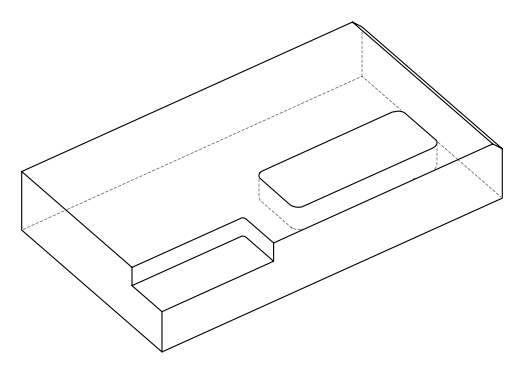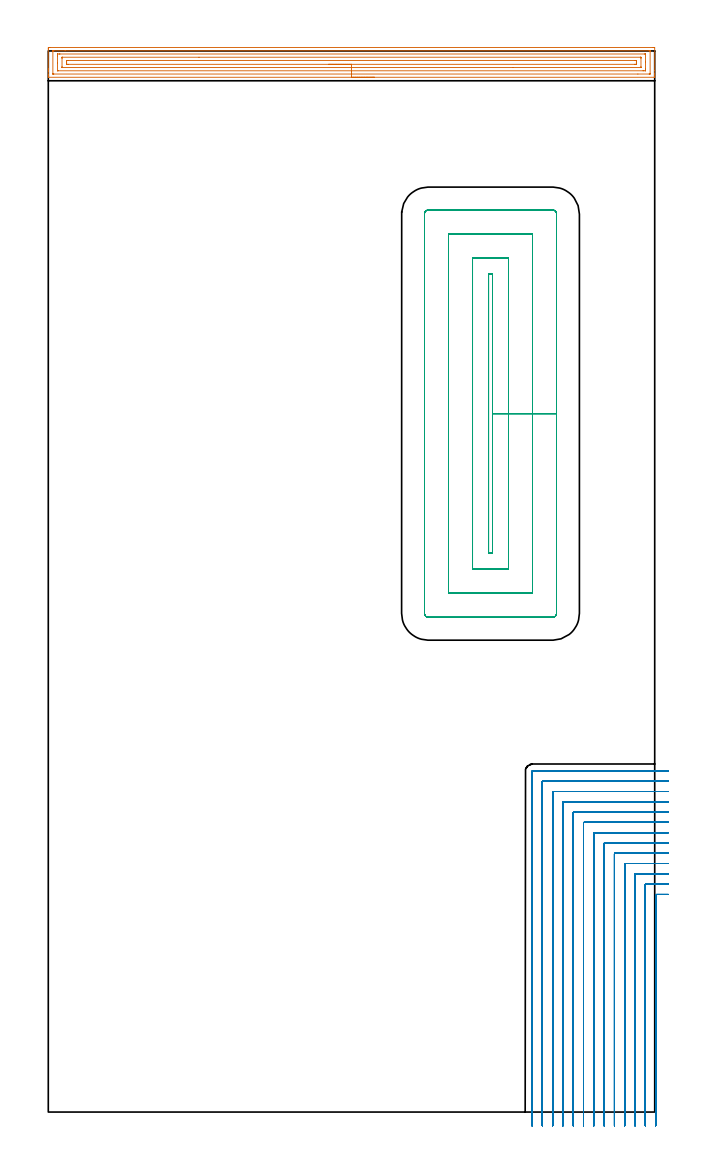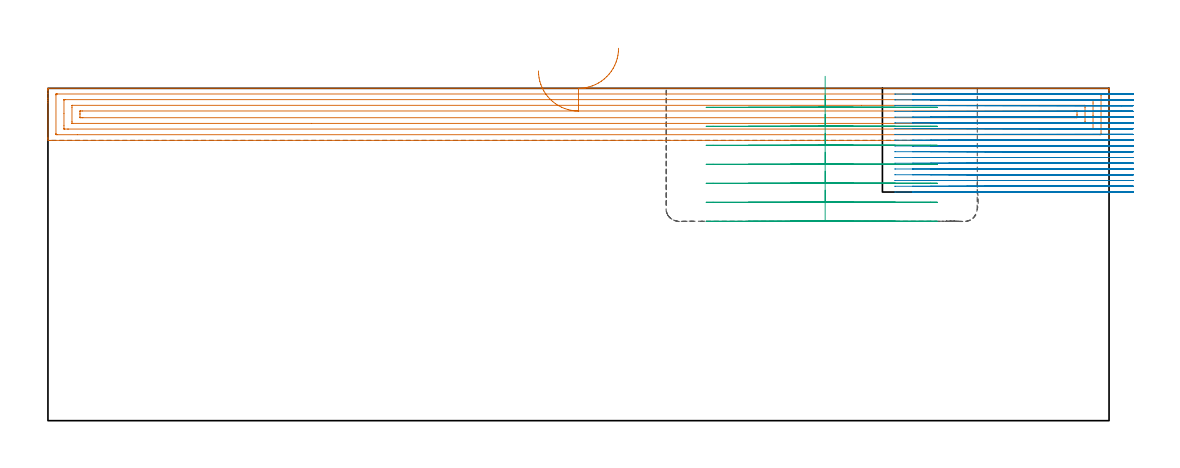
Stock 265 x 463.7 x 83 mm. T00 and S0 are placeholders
(PLAN: 3 operations, 2 tool changes, 114 min)
(1 AREA_MILL | FG_CHAMFER_SURFACE | UGT0205_001 | 10.85 min | 22386 mm3)
(2 MILL_CORNER_NOTCH_RECTANGULAR | CORNER_NOTCH_RECTANGULAR | NXT0201_008 | Follow Part, ap 1.5, ae 75% | 82.16 min | 222883 mm3)
(3 MILL_RECTANGULAR_POCKET | POCKET_RECTANGULAR_STRAIGHT | UGT0201_095 | Follow Part, ap 5, ae 75% | 20.97 min | 505684 mm3)
(TOOL UGT0205_001 | Chamfer Mill 20 x 3 x 45 deg. | D20 FL50 Z2)
(TOOL NXT0201_008 | ENDMILL 6mm [2P460-0600-NA 1630] | D6 FL26 Z6)
(TOOL UGT0201_095 | End mill 20 mm | D20 R3 FL38 Z4)
(OP 1 AREA_MILL)
G17 G21 G94 G90
T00 M6
G54
G17 G0 G90 X142.5 Y452.2 S1061 M3
G43 Z93. H0
G94 G1 X142.462 Z92.128 F250.
X142.348 Z91.263
X142.159 Z90.412
X141.897 Z89.58
X141.563 Z88.774
X141.16 Z88.
X140.692 Z87.264
X140.16 Z86.572
X139.571 Z85.929
X138.928 Z85.339
X138.236 Z84.808
X137.5 Z84.34
X136.726 Z83.937
X135.92 Z83.603
X135.088 Z83.341
X134.236 Z83.152
X133.372 Z83.038
X132.5 Z83.
X0.181
X0.01 Y452.202 Z82.989
X0.003 Y452.347 Z82.845
X0. Y452.5 Z82.7
Y452.738 Z82.462
Y453.446 Z81.749
Y454.676 Z80.521
Y455.197 Z79.997
Y455.812 Z79.383
Y464.569 Z70.629
X0.004 Y464.83 Z70.368
X0.01 Y465.193 Z70.005
X0.253 Y465.197 Z70.002
X0.628 Y465.2 Z70.
X264.372
X264.893 Y465.195 Z70.003
X264.99 Y465.192 Z70.006
X265. Y465.09 Z70.107
Y455.197 Z79.997
Y453.8 Z81.396
Y453.446 Z81.749
Y452.738 Z82.462
Y452.499 Z82.7
X264.997 Y452.347 Z82.845
X264.99 Y452.202 Z82.989
X264.819 Y452.2 Z83.
X132.5
Y453.614 Z81.586
X2.416
X2.243 Y453.615 Z81.585
X2.059 Y453.619 Z81.581
X2.019 Y453.621 Z81.579
X2.01 Y453.642 Z81.558
X2.006 Y453.675 Z81.525
X2.001 Y453.853 Z81.347
Y463.485 Z71.715
X2.004 Y463.621 Z71.579
X2.01 Y463.729 Z71.471
X2.019 Y463.779 Z71.421
X2.056 Y463.78 Z71.42
X2.416 Y463.785 Z71.415
X7.347 Y463.786 Z71.414
X262.584 Y463.785 Z71.415
X262.757
X262.941 Y463.781 Z71.419
X262.981 Y463.779 Z71.421
X262.99 Y463.758 Z71.442
X262.994 Y463.724 Z71.476
X262.999 Y463.547 Z71.653
Y453.915 Z81.285
X262.996 Y453.779 Z81.421
X262.99 Y453.671 Z81.529
X262.981 Y453.621 Z81.579
X262.944 Y453.619 Z81.581
X262.584 Y453.615 Z81.585
X257.653 Y453.614 Z81.586
X132.5
Y455.028 Z80.172
X4.376 Y455.029 Z80.171
X4.204 Y455.03 Z80.17
X4.033 Y455.034 Z80.166
X4.015 Y455.035 Z80.165
X4.01 Y455.044 Z80.156
X4.005 Y455.078 Z80.122
X4.001 Y455.131 Z80.069
X4. Y458.462 Z76.738
Y461.527 Z73.673
X4.002 Y462.203 Z72.997
X4.005 Y462.302 Z72.898
X4.01 Y462.351 Z72.849
X4.015 Y462.365 Z72.835
X4.036 Y462.367 Z72.833
X4.204 Y462.369 Z72.831
X4.926 Y462.371 Z72.829
X5.098
X260.624
X260.796 Y462.37 Z72.83
X260.967 Y462.366 Z72.834
X260.985 Y462.365 Z72.835
X260.99 Y462.356 Z72.844
X260.995 Y462.322 Z72.878
X260.999 Y462.269 Z72.931
X261. Y458.938 Z76.262
Y455.873 Z79.327
X260.998 Y455.197 Z80.003
X260.995 Y455.098 Z80.102
X260.99 Y455.049 Z80.151
X260.985 Y455.035 Z80.165
X260.964 Y455.033 Z80.167
X260.796 Y455.031 Z80.169
X260.074 Y455.029 Z80.171
X259.902 Y455.028 Z80.172
X132.5
Y456.443 Z78.757
X6.149
X6.091 Y456.444 Z78.756
X6.031 Y456.447 Z78.753
X6.014 Y456.449 Z78.751
X6.01 Y456.464 Z78.736
X6.007 Y456.516 Z78.684
X6. Y456.941 Z78.259
Y460.444 Z74.756
X6.003 Y460.885 Z74.315
X6.007 Y460.939 Z74.261
X6.009 Y460.948 Z74.252
X6.019 Y460.951 Z74.249
X6.06 Y460.954 Z74.246
X6.197 Y460.956 Z74.244
X65.856 Y460.957 Z74.243
X258.851
X258.909 Y460.956 Z74.244
X258.969 Y460.953 Z74.247
X258.986 Y460.951 Z74.249
X258.99 Y460.935 Z74.265
X258.993 Y460.884 Z74.316
X259. Y460.459 Z74.741
Y456.956 Z78.244
X258.997 Y456.515 Z78.685
X258.993 Y456.461 Z78.739
X258.991 Y456.452 Z78.748
X258.981 Y456.449 Z78.751
X258.94 Y456.446 Z78.754
X258.803 Y456.444 Z78.756
X203.158 Y456.443 Z78.757
X132.5
Y457.857 Z77.343
X8.641
X8.236 Y457.859 Z77.341
X8.034 Y457.862 Z77.338
X8.015 Y457.863 Z77.337
X8.01 Y457.875 Z77.325
X8.005 Y457.912 Z77.288
X8.002 Y457.965 Z77.235
X8. Y458.485 Z76.715
Y458.7 Z76.5
X8.001 Y459.36 Z75.84
X8.003 Y459.455 Z75.745
X8.008 Y459.512 Z75.688
X8.011 Y459.536 Z75.664
X8.03 Y459.537 Z75.663
X8.244 Y459.541 Z75.659
X8.674 Y459.543 Z75.657
X8.708
X256.359
X256.764 Y459.541 Z75.659
X256.966 Y459.538 Z75.662
X256.985 Y459.536 Z75.664
X256.99 Y459.525 Z75.675
X256.995 Y459.488 Z75.712
X256.998 Y459.435 Z75.765
X257. Y458.915 Z76.285
Y458.7 Z76.5
X256.999 Y458.04 Z77.16
X256.997 Y457.945 Z77.255
X256.992 Y457.888 Z77.312
X256.989 Y457.864 Z77.336
X256.97 Y457.862 Z77.338
X256.756 Y457.859 Z77.341
X256.326 Y457.857 Z77.343
X256.292
X132.5
X131.628 Z77.381
X130.764 Z77.495
X129.912 Z77.684
X129.08 Z77.946
X128.274 Z78.28
X127.5 Z78.683
X126.764 Z79.152
X126.072 Z79.683
X125.429 Z80.272
X124.84 Z80.915
X124.308 Z81.607
X123.84 Z82.343
X123.437 Z83.117
X123.103 Z83.923
X122.841 Z84.755
X122.652 Z85.607
X122.538 Z86.472
X122.5 Z87.343
G0 Z93.
M5
M2
(OP 2 MILL_CORNER_NOTCH_RECTANGULAR)
G17 G21 G94 G90
T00 M6
G54
G17 G0 G90 X271. Y95.1 S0 M3
G43 Z93. H1
Z81.561
G94 G1 X268. F250.
X265.695 F500.
G3 X265.4 Y94.805 R0.3
G1 Y-2.973
Y-5.973 F250.
G0 Z93.
X271. Y99.6
Z81.561
G1 X268.
X261.195 F500.
G3 X260.9 Y99.305 R0.3
G1 Y-3.
Y-6. F250.
G0 Z93.
X271. Y104.1
Z81.561
G1 X268.
X256.696 F500.
G3 X256.4 Y103.804 R0.3
G1 Y-3.
Y-6. F250.
G0 Z93.
X271. Y108.6
Z81.561
G1 X268.
X252.196 F500.
G3 X251.9 Y108.304 R0.3
G1 Y-3.
Y-6. F250.
G0 Z93.
X271. Y113.1
Z81.561
G1 X268.
X247.696 F500.
G3 X247.4 Y112.804 R0.3
G1 Y-3.
Y-6. F250.
G0 Z93.
X271. Y117.6
Z81.561
G1 X268.
X243.196 F500.
G3 X242.9 Y117.304 R0.3
G1 Y-3.
Y-6. F250.
G0 Z93.
X271. Y122.1
Z81.561
G1 X268.
X238.696 F500.
G3 X238.4 Y121.804 R0.3
G1 Y-3.
Y-6. F250.
G0 Z93.
X271. Y126.6
Z81.561
G1 X268.
X234.197 F500.
G3 X233.9 Y126.303 R0.3
G1 Y-3.
Y-6. F250.
G0 Z93.
X271. Y131.1
Z81.561
G1 X268.
X229.697 F500.
G3 X229.4 Y130.803 R0.3
G1 Y-3.
Y-6. F250.
G0 Z93.
X271. Y135.6
Z81.561
G1 X268.
X225.197 F500.
G3 X224.9 Y135.303 R0.3
G1 Y-3.
Y-6. F250.
G0 Z93.
X271. Y140.1
Z81.561
G1 X268.
X220.697 F500.
G3 X220.4 Y139.803 R0.3
G1 Y-3.
Y-6. F250.
G0 Z93.
X271. Y144.6
Z81.561
G1 X268.
X216.197 F500.
G3 X215.9 Y144.303 R0.3
G1 Y-3.
Y-6. F250.
G0 Z93.
X271. Y149.1
Z81.561
G1 X268.
X211.697 F500.
G3 X211.4 Y148.803 R0.3
G1 Y-3.
Y-6. F250.
G0 Z93.
X271. Y95.1
Z80.122
G1 X268.
X265.695 F500.
G3 X265.4 Y94.805 R0.3
G1 Y-2.973
Y-5.973 F250.
G0 Z93.
X271. Y99.6
Z80.122
G1 X268.
X261.195 F500.
G3 X260.9 Y99.305 R0.3
G1 Y-3.
Y-6. F250.
G0 Z93.
X271. Y104.1
Z80.122
G1 X268.
X256.696 F500.
G3 X256.4 Y103.804 R0.3
G1 Y-3.
Y-6. F250.
G0 Z93.
X271. Y108.6
Z80.122
G1 X268.
X252.196 F500.
G3 X251.9 Y108.304 R0.3
G1 Y-3.
Y-6. F250.
G0 Z93.
X271. Y113.1
Z80.122
G1 X268.
X247.696 F500.
G3 X247.4 Y112.804 R0.3
G1 Y-3.
Y-6. F250.
G0 Z93.
X271. Y117.6
Z80.122
G1 X268.
X243.196 F500.
G3 X242.9 Y117.304 R0.3
G1 Y-3.
Y-6. F250.
G0 Z93.
X271. Y122.1
Z80.122
G1 X268.
X238.696 F500.
G3 X238.4 Y121.804 R0.3
G1 Y-3.
Y-6. F250.
G0 Z93.
X271. Y126.6
Z80.122
G1 X268.
X234.197 F500.
G3 X233.9 Y126.303 R0.3
G1 Y-3.
Y-6. F250.
G0 Z93.
X271. Y131.1
Z80.122
G1 X268.
X229.697 F500.
G3 X229.4 Y130.803 R0.3
G1 Y-3.
Y-6. F250.
G0 Z93.
X271. Y135.6
Z80.122
G1 X268.
X225.197 F500.
G3 X224.9 Y135.303 R0.3
G1 Y-3.
Y-6. F250.
G0 Z93.
X271. Y140.1
Z80.122
G1 X268.
X220.697 F500.
G3 X220.4 Y139.803 R0.3
G1 Y-3.
Y-6. F250.
G0 Z93.
X271. Y144.6
Z80.122
G1 X268.
X216.197 F500.
G3 X215.9 Y144.303 R0.3
G1 Y-3.
Y-6. F250.
G0 Z93.
X271. Y149.1
Z80.122
G1 X268.
X211.697 F500.
G3 X211.4 Y148.803 R0.3
G1 Y-3.
Y-6. F250.
G0 Z93.
X271. Y95.1
Z78.683
G1 X268.
X265.695 F500.
G3 X265.4 Y94.805 R0.3
G1 Y-2.973
Y-5.973 F250.
G0 Z93.
X271. Y99.6
Z78.683
G1 X268.
X261.195 F500.
G3 X260.9 Y99.305 R0.3
G1 Y-3.
Y-6. F250.
G0 Z93.
X271. Y104.1
Z78.683
G1 X268.
X256.696 F500.
G3 X256.4 Y103.804 R0.3
G1 Y-3.
Y-6. F250.
G0 Z93.
X271. Y108.6
Z78.683
G1 X268.
X252.196 F500.
G3 X251.9 Y108.304 R0.3
G1 Y-3.
Y-6. F250.
G0 Z93.
X271. Y113.1
Z78.683
G1 X268.
X247.696 F500.
G3 X247.4 Y112.804 R0.3
G1 Y-3.
Y-6. F250.
G0 Z93.
X271. Y117.6
Z78.683
G1 X268.
X243.196 F500.
G3 X242.9 Y117.304 R0.3
G1 Y-3.
Y-6. F250.
G0 Z93.
X271. Y122.1
Z78.683
G1 X268.
X238.696 F500.
G3 X238.4 Y121.804 R0.3
G1 Y-3.
Y-6. F250.
G0 Z93.
X271. Y126.6
Z78.683
G1 X268.
X234.197 F500.
G3 X233.9 Y126.303 R0.3
G1 Y-3.
Y-6. F250.
G0 Z93.
X271. Y131.1
Z78.683
G1 X268.
X229.697 F500.
G3 X229.4 Y130.803 R0.3
G1 Y-3.
Y-6. F250.
G0 Z93.
X271. Y135.6
Z78.683
G1 X268.
X225.197 F500.
G3 X224.9 Y135.303 R0.3
G1 Y-3.
Y-6. F250.
G0 Z93.
X271. Y140.1
Z78.683
G1 X268.
X220.697 F500.
G3 X220.4 Y139.803 R0.3
G1 Y-3.
Y-6. F250.
G0 Z93.
X271. Y144.6
Z78.683
G1 X268.
X216.197 F500.
G3 X215.9 Y144.303 R0.3
G1 Y-3.
Y-6. F250.
G0 Z93.
X271. Y149.1
Z78.683
G1 X268.
X211.697 F500.
G3 X211.4 Y148.803 R0.3
G1 Y-3.
Y-6. F250.
G0 Z93.
X271. Y95.1
Z77.244
G1 X268.
X265.695 F500.
G3 X265.4 Y94.805 R0.3
G1 Y-2.973
Y-5.973 F250.
G0 Z93.
X271. Y99.6
Z77.244
G1 X268.
X261.195 F500.
G3 X260.9 Y99.305 R0.3
G1 Y-3.
Y-6. F250.
G0 Z93.
X271. Y104.1
Z77.244
G1 X268.
X256.696 F500.
G3 X256.4 Y103.804 R0.3
G1 Y-3.
Y-6. F250.
G0 Z93.
X271. Y108.6
Z77.244
G1 X268.
X252.196 F500.
G3 X251.9 Y108.304 R0.3
G1 Y-3.
Y-6. F250.
G0 Z93.
X271. Y113.1
Z77.244
G1 X268.
X247.696 F500.
G3 X247.4 Y112.804 R0.3
G1 Y-3.
Y-6. F250.
G0 Z93.
X271. Y117.6
Z77.244
G1 X268.
X243.196 F500.
G3 X242.9 Y117.304 R0.3
G1 Y-3.
Y-6. F250.
G0 Z93.
X271. Y122.1
Z77.244
G1 X268.
X238.696 F500.
G3 X238.4 Y121.804 R0.3
G1 Y-3.
Y-6. F250.
G0 Z93.
X271. Y126.6
Z77.244
G1 X268.
X234.197 F500.
G3 X233.9 Y126.303 R0.3
G1 Y-3.
Y-6. F250.
G0 Z93.
X271. Y131.1
Z77.244
G1 X268.
X229.697 F500.
G3 X229.4 Y130.803 R0.3
G1 Y-3.
Y-6. F250.
G0 Z93.
X271. Y135.6
Z77.244
G1 X268.
X225.197 F500.
G3 X224.9 Y135.303 R0.3
G1 Y-3.
Y-6. F250.
G0 Z93.
X271. Y140.1
Z77.244
G1 X268.
X220.697 F500.
G3 X220.4 Y139.803 R0.3
G1 Y-3.
Y-6. F250.
G0 Z93.
X271. Y144.6
Z77.244
G1 X268.
X216.197 F500.
G3 X215.9 Y144.303 R0.3
G1 Y-3.
Y-6. F250.
G0 Z93.
X271. Y149.1
Z77.244
G1 X268.
X211.697 F500.
G3 X211.4 Y148.803 R0.3
G1 Y-3.
Y-6. F250.
G0 Z93.
X271. Y95.1
Z75.805
G1 X268.
X265.695 F500.
G3 X265.4 Y94.805 R0.3
G1 Y-2.973
Y-5.973 F250.
G0 Z93.
X271. Y99.6
Z75.805
G1 X268.
X261.195 F500.
G3 X260.9 Y99.305 R0.3
G1 Y-3.
Y-6. F250.
G0 Z93.
X271. Y104.1
Z75.805
G1 X268.
X256.696 F500.
G3 X256.4 Y103.804 R0.3
G1 Y-3.
Y-6. F250.
G0 Z93.
X271. Y108.6
Z75.805
G1 X268.
X252.196 F500.
G3 X251.9 Y108.304 R0.3
G1 Y-3.
Y-6. F250.
G0 Z93.
X271. Y113.1
Z75.805
G1 X268.
X247.696 F500.
G3 X247.4 Y112.804 R0.3
G1 Y-3.
Y-6. F250.
G0 Z93.
X271. Y117.6
Z75.805
G1 X268.
X243.196 F500.
G3 X242.9 Y117.304 R0.3
G1 Y-3.
Y-6. F250.
G0 Z93.
X271. Y122.1
Z75.805
G1 X268.
X238.696 F500.
G3 X238.4 Y121.804 R0.3
G1 Y-3.
Y-6. F250.
G0 Z93.
X271. Y126.6
Z75.805
G1 X268.
X234.197 F500.
G3 X233.9 Y126.303 R0.3
G1 Y-3.
Y-6. F250.
G0 Z93.
X271. Y131.1
Z75.805
G1 X268.
X229.697 F500.
G3 X229.4 Y130.803 R0.3
G1 Y-3.
Y-6. F250.
G0 Z93.
X271. Y135.6
Z75.805
G1 X268.
X225.197 F500.
G3 X224.9 Y135.303 R0.3
G1 Y-3.
Y-6. F250.
G0 Z93.
X271. Y140.1
Z75.805
G1 X268.
X220.697 F500.
G3 X220.4 Y139.803 R0.3
G1 Y-3.
Y-6. F250.
G0 Z93.
X271. Y144.6
Z75.805
G1 X268.
X216.197 F500.
G3 X215.9 Y144.303 R0.3
G1 Y-3.
Y-6. F250.
G0 Z93.
X271. Y149.1
Z75.805
G1 X268.
X211.697 F500.
G3 X211.4 Y148.803 R0.3
G1 Y-3.
Y-6. F250.
G0 Z93.
X271. Y95.1
Z74.367
G1 X268.
X265.695 F500.
G3 X265.4 Y94.805 R0.3
G1 Y-2.973
Y-5.973 F250.
G0 Z93.
X271. Y99.6
Z74.367
G1 X268.
X261.195 F500.
G3 X260.9 Y99.305 R0.3
G1 Y-3.
Y-6. F250.
G0 Z93.
X271. Y104.1
Z74.367
G1 X268.
X256.696 F500.
G3 X256.4 Y103.804 R0.3
G1 Y-3.
Y-6. F250.
G0 Z93.
X271. Y108.6
Z74.367
G1 X268.
X252.196 F500.
G3 X251.9 Y108.304 R0.3
G1 Y-3.
Y-6. F250.
G0 Z93.
X271. Y113.1
Z74.367
G1 X268.
X247.696 F500.
G3 X247.4 Y112.804 R0.3
G1 Y-3.
Y-6. F250.
G0 Z93.
X271. Y117.6
Z74.367
G1 X268.
X243.196 F500.
G3 X242.9 Y117.304 R0.3
G1 Y-3.
Y-6. F250.
G0 Z93.
X271. Y122.1
Z74.367
G1 X268.
X238.696 F500.
G3 X238.4 Y121.804 R0.3
G1 Y-3.
Y-6. F250.
G0 Z93.
X271. Y126.6
Z74.367
G1 X268.
X234.197 F500.
G3 X233.9 Y126.303 R0.3
G1 Y-3.
Y-6. F250.
G0 Z93.
X271. Y131.1
Z74.367
G1 X268.
X229.697 F500.
G3 X229.4 Y130.803 R0.3
G1 Y-3.
Y-6. F250.
G0 Z93.
X271. Y135.6
Z74.367
G1 X268.
X225.197 F500.
G3 X224.9 Y135.303 R0.3
G1 Y-3.
Y-6. F250.
G0 Z93.
X271. Y140.1
Z74.367
G1 X268.
X220.697 F500.
G3 X220.4 Y139.803 R0.3
G1 Y-3.
Y-6. F250.
G0 Z93.
X271. Y144.6
Z74.367
G1 X268.
X216.197 F500.
G3 X215.9 Y144.303 R0.3
G1 Y-3.
Y-6. F250.
G0 Z93.
X271. Y149.1
Z74.367
G1 X268.
X211.697 F500.
G3 X211.4 Y148.803 R0.3
G1 Y-3.
Y-6. F250.
G0 Z93.
X271. Y95.1
Z72.928
G1 X268.
X265.695 F500.
G3 X265.4 Y94.805 R0.3
G1 Y-2.973
Y-5.973 F250.
G0 Z93.
X271. Y99.6
Z72.928
G1 X268.
X261.195 F500.
G3 X260.9 Y99.305 R0.3
G1 Y-3.
Y-6. F250.
G0 Z93.
X271. Y104.1
Z72.928
G1 X268.
X256.696 F500.
G3 X256.4 Y103.804 R0.3
G1 Y-3.
Y-6. F250.
G0 Z93.
X271. Y108.6
Z72.928
G1 X268.
X252.196 F500.
G3 X251.9 Y108.304 R0.3
G1 Y-3.
Y-6. F250.
G0 Z93.
X271. Y113.1
Z72.928
G1 X268.
X247.696 F500.
G3 X247.4 Y112.804 R0.3
G1 Y-3.
Y-6. F250.
G0 Z93.
X271. Y117.6
Z72.928
G1 X268.
X243.196 F500.
G3 X242.9 Y117.304 R0.3
G1 Y-3.
Y-6. F250.
G0 Z93.
X271. Y122.1
Z72.928
G1 X268.
X238.696 F500.
G3 X238.4 Y121.804 R0.3
G1 Y-3.
Y-6. F250.
G0 Z93.
X271. Y126.6
Z72.928
G1 X268.
X234.197 F500.
G3 X233.9 Y126.303 R0.3
G1 Y-3.
Y-6. F250.
G0 Z93.
X271. Y131.1
Z72.928
G1 X268.
X229.697 F500.
G3 X229.4 Y130.803 R0.3
G1 Y-3.
Y-6. F250.
G0 Z93.
X271. Y135.6
Z72.928
G1 X268.
X225.197 F500.
G3 X224.9 Y135.303 R0.3
G1 Y-3.
Y-6. F250.
G0 Z93.
X271. Y140.1
Z72.928
G1 X268.
X220.697 F500.
G3 X220.4 Y139.803 R0.3
G1 Y-3.
Y-6. F250.
G0 Z93.
X271. Y144.6
Z72.928
G1 X268.
X216.197 F500.
G3 X215.9 Y144.303 R0.3
G1 Y-3.
Y-6. F250.
G0 Z93.
X271. Y149.1
Z72.928
G1 X268.
X211.697 F500.
G3 X211.4 Y148.803 R0.3
G1 Y-3.
Y-6. F250.
G0 Z93.
X271. Y95.1
Z71.489
G1 X268.
X265.695 F500.
G3 X265.4 Y94.805 R0.3
G1 Y-2.973
Y-5.973 F250.
G0 Z93.
X271. Y99.6
Z71.489
G1 X268.
X261.195 F500.
G3 X260.9 Y99.305 R0.3
G1 Y-3.
Y-6. F250.
G0 Z93.
X271. Y104.1
Z71.489
G1 X268.
X256.696 F500.
G3 X256.4 Y103.804 R0.3
G1 Y-3.
Y-6. F250.
G0 Z93.
X271. Y108.6
Z71.489
G1 X268.
X252.196 F500.
G3 X251.9 Y108.304 R0.3
G1 Y-3.
Y-6. F250.
G0 Z93.
X271. Y113.1
Z71.489
G1 X268.
X247.696 F500.
G3 X247.4 Y112.804 R0.3
G1 Y-3.
Y-6. F250.
G0 Z93.
X271. Y117.6
Z71.489
G1 X268.
X243.196 F500.
G3 X242.9 Y117.304 R0.3
G1 Y-3.
Y-6. F250.
G0 Z93.
X271. Y122.1
Z71.489
G1 X268.
X238.696 F500.
G3 X238.4 Y121.804 R0.3
G1 Y-3.
Y-6. F250.
G0 Z93.
X271. Y126.6
Z71.489
G1 X268.
X234.196 F500.
G3 X233.9 Y126.304 R0.3
G1 Y-3.
Y-6. F250.
G0 Z93.
X271. Y131.1
Z71.489
G1 X268.
X229.697 F500.
G3 X229.4 Y130.803 R0.3
G1 Y-3.
Y-6. F250.
G0 Z93.
X271. Y135.6
Z71.489
G1 X268.
X225.197 F500.
G3 X224.9 Y135.303 R0.3
G1 Y-3.
Y-6. F250.
G0 Z93.
X271. Y140.1
Z71.489
G1 X268.
X220.697 F500.
G3 X220.4 Y139.803 R0.3
G1 Y-3.
Y-6. F250.
G0 Z93.
X271. Y144.6
Z71.489
G1 X268.
X216.197 F500.
G3 X215.9 Y144.303 R0.3
G1 Y-3.
Y-6. F250.
G0 Z93.
X271. Y149.1
Z71.489
G1 X268.
X211.697 F500.
G3 X211.4 Y148.803 R0.3
G1 Y-3.
Y-6. F250.
G0 Z93.
X271. Y95.1
Z70.05
G1 X268.
X265.695 F500.
G3 X265.4 Y94.805 R0.3
G1 Y-2.973
Y-5.973 F250.
G0 Z93.
X271. Y99.6
Z70.05
G1 X268.
X261.195 F500.
G3 X260.9 Y99.305 R0.3
G1 Y-3.
Y-6. F250.
G0 Z93.
X271. Y104.1
Z70.05
G1 X268.
X256.696 F500.
G3 X256.4 Y103.804 R0.3
G1 Y-3.
Y-6. F250.
G0 Z93.
X271. Y108.6
Z70.05
G1 X268.
X252.196 F500.
G3 X251.9 Y108.304 R0.3
G1 Y-3.
Y-6. F250.
G0 Z93.
X271. Y113.1
Z70.05
G1 X268.
X247.696 F500.
G3 X247.4 Y112.804 R0.3
G1 Y-3.
Y-6. F250.
G0 Z93.
X271. Y117.6
Z70.05
G1 X268.
X243.196 F500.
G3 X242.9 Y117.304 R0.3
G1 Y-3.
Y-6. F250.
G0 Z93.
X271. Y122.1
Z70.05
G1 X268.
X238.696 F500.
G3 X238.4 Y121.804 R0.3
G1 Y-3.
Y-6. F250.
G0 Z93.
X271. Y126.6
Z70.05
G1 X268.
X234.196 F500.
G3 X233.9 Y126.304 R0.3
G1 Y-3.
Y-6. F250.
G0 Z93.
X271. Y131.1
Z70.05
G1 X268.
X229.697 F500.
G3 X229.4 Y130.803 R0.3
G1 Y-3.
Y-6. F250.
G0 Z93.
X271. Y135.6
Z70.05
G1 X268.
X225.197 F500.
G3 X224.9 Y135.303 R0.3
G1 Y-3.
Y-6. F250.
G0 Z93.
X271. Y140.1
Z70.05
G1 X268.
X220.697 F500.
G3 X220.4 Y139.803 R0.3
G1 Y-3.
Y-6. F250.
G0 Z93.
X271. Y144.6
Z70.05
G1 X268.
X216.197 F500.
G3 X215.9 Y144.303 R0.3
G1 Y-3.
Y-6. F250.
G0 Z93.
X271. Y149.1
Z70.05
G1 X268.
X211.697 F500.
G3 X211.4 Y148.803 R0.3
G1 Y-3.
Y-6. F250.
G0 Z93.
X271. Y95.1
Z68.611
G1 X268.
X265.695 F500.
G3 X265.4 Y94.805 R0.3
G1 Y-2.973
Y-5.973 F250.
G0 Z93.
X271. Y99.6
Z68.611
G1 X268.
X261.195 F500.
G3 X260.9 Y99.305 R0.3
G1 Y-3.
Y-6. F250.
G0 Z93.
X271. Y104.1
Z68.611
G1 X268.
X256.696 F500.
G3 X256.4 Y103.804 R0.3
G1 Y-3.
Y-6. F250.
G0 Z93.
X271. Y108.6
Z68.611
G1 X268.
X252.196 F500.
G3 X251.9 Y108.304 R0.3
G1 Y-3.
Y-6. F250.
G0 Z93.
X271. Y113.1
Z68.611
G1 X268.
X247.696 F500.
G3 X247.4 Y112.804 R0.3
G1 Y-3.
Y-6. F250.
G0 Z93.
X271. Y117.6
Z68.611
G1 X268.
X243.196 F500.
G3 X242.9 Y117.304 R0.3
G1 Y-3.
Y-6. F250.
G0 Z93.
X271. Y122.1
Z68.611
G1 X268.
X238.696 F500.
G3 X238.4 Y121.804 R0.3
G1 Y-3.
Y-6. F250.
G0 Z93.
X271. Y126.6
Z68.611
G1 X268.
X234.196 F500.
G3 X233.9 Y126.304 R0.3
G1 Y-3.
Y-6. F250.
G0 Z93.
X271. Y131.1
Z68.611
G1 X268.
X229.697 F500.
G3 X229.4 Y130.803 R0.3
G1 Y-3.
Y-6. F250.
G0 Z93.
X271. Y135.6
Z68.611
G1 X268.
X225.197 F500.
G3 X224.9 Y135.303 R0.3
G1 Y-3.
Y-6. F250.
G0 Z93.
X271. Y140.1
Z68.611
G1 X268.
X220.697 F500.
G3 X220.4 Y139.803 R0.3
G1 Y-3.
Y-6. F250.
G0 Z93.
X271. Y144.6
Z68.611
G1 X268.
X216.197 F500.
G3 X215.9 Y144.303 R0.3
G1 Y-3.
Y-6. F250.
G0 Z93.
X271. Y149.1
Z68.611
G1 X268.
X211.697 F500.
G3 X211.4 Y148.803 R0.3
G1 Y-3.
Y-6. F250.
G0 Z93.
X271. Y95.1
Z67.172
G1 X268.
X265.695 F500.
G3 X265.4 Y94.805 R0.3
G1 Y-2.973
Y-5.973 F250.
G0 Z93.
X271. Y99.6
Z67.172
G1 X268.
X261.195 F500.
G3 X260.9 Y99.305 R0.3
G1 Y-3.
Y-6. F250.
G0 Z93.
X271. Y104.1
Z67.172
G1 X268.
X256.696 F500.
G3 X256.4 Y103.804 R0.3
G1 Y-3.
Y-6. F250.
G0 Z93.
X271. Y108.6
Z67.172
G1 X268.
X252.196 F500.
G3 X251.9 Y108.304 R0.3
G1 Y-3.
Y-6. F250.
G0 Z93.
X271. Y113.1
Z67.172
G1 X268.
X247.696 F500.
G3 X247.4 Y112.804 R0.3
G1 Y-3.
Y-6. F250.
G0 Z93.
X271. Y117.6
Z67.172
G1 X268.
X243.196 F500.
G3 X242.9 Y117.304 R0.3
G1 Y-3.
Y-6. F250.
G0 Z93.
X271. Y122.1
Z67.172
G1 X268.
X238.696 F500.
G3 X238.4 Y121.804 R0.3
G1 Y-3.
Y-6. F250.
G0 Z93.
X271. Y126.6
Z67.172
G1 X268.
X234.197 F500.
G3 X233.9 Y126.303 R0.3
G1 Y-3.
Y-6. F250.
G0 Z93.
X271. Y131.1
Z67.172
G1 X268.
X229.697 F500.
G3 X229.4 Y130.803 R0.3
G1 Y-3.
Y-6. F250.
G0 Z93.
X271. Y135.6
Z67.172
G1 X268.
X225.197 F500.
G3 X224.9 Y135.303 R0.3
G1 Y-3.
Y-6. F250.
G0 Z93.
X271. Y140.1
Z67.172
G1 X268.
X220.697 F500.
G3 X220.4 Y139.803 R0.3
G1 Y-3.
Y-6. F250.
G0 Z93.
X271. Y144.6
Z67.172
G1 X268.
X216.197 F500.
G3 X215.9 Y144.303 R0.3
G1 Y-3.
Y-6. F250.
G0 Z93.
X271. Y149.1
Z67.172
G1 X268.
X211.697 F500.
G3 X211.4 Y148.803 R0.3
G1 Y-3.
Y-6. F250.
G0 Z93.
X271. Y95.1
Z65.733
G1 X268.
X265.695 F500.
G3 X265.4 Y94.805 R0.3
G1 Y-2.973
Y-5.973 F250.
G0 Z93.
X271. Y99.6
Z65.733
G1 X268.
X261.195 F500.
G3 X260.9 Y99.305 R0.3
G1 Y-3.
Y-6. F250.
G0 Z93.
X271. Y104.1
Z65.733
G1 X268.
X256.696 F500.
G3 X256.4 Y103.804 R0.3
G1 Y-3.
Y-6. F250.
G0 Z93.
X271. Y108.6
Z65.733
G1 X268.
X252.196 F500.
G3 X251.9 Y108.304 R0.3
G1 Y-3.
Y-6. F250.
G0 Z93.
X271. Y113.1
Z65.733
G1 X268.
X247.696 F500.
G3 X247.4 Y112.804 R0.3
G1 Y-3.
Y-6. F250.
G0 Z93.
X271. Y117.6
Z65.733
G1 X268.
X243.196 F500.
G3 X242.9 Y117.304 R0.3
G1 Y-3.
Y-6. F250.
G0 Z93.
X271. Y122.1
Z65.733
G1 X268.
X238.696 F500.
G3 X238.4 Y121.804 R0.3
G1 Y-3.
Y-6. F250.
G0 Z93.
X271. Y126.6
Z65.733
G1 X268.
X234.197 F500.
G3 X233.9 Y126.303 R0.3
G1 Y-3.
Y-6. F250.
G0 Z93.
X271. Y131.1
Z65.733
G1 X268.
X229.697 F500.
G3 X229.4 Y130.803 R0.3
G1 Y-3.
Y-6. F250.
G0 Z93.
X271. Y135.6
Z65.733
G1 X268.
X225.197 F500.
G3 X224.9 Y135.303 R0.3
G1 Y-3.
Y-6. F250.
G0 Z93.
X271. Y140.1
Z65.733
G1 X268.
X220.697 F500.
G3 X220.4 Y139.803 R0.3
G1 Y-3.
Y-6. F250.
G0 Z93.
X271. Y144.6
Z65.733
G1 X268.
X216.197 F500.
G3 X215.9 Y144.303 R0.3
G1 Y-3.
Y-6. F250.
G0 Z93.
X271. Y149.1
Z65.733
G1 X268.
X211.697 F500.
G3 X211.4 Y148.803 R0.3
G1 Y-3.
Y-6. F250.
G0 Z93.
X271. Y95.1
Z64.294
G1 X268.
X265.695 F500.
G3 X265.4 Y94.805 R0.3
G1 Y-2.973
Y-5.973 F250.
G0 Z93.
X271. Y99.6
Z64.294
G1 X268.
X261.195 F500.
G3 X260.9 Y99.305 R0.3
G1 Y-3.
Y-6. F250.
G0 Z93.
X271. Y104.1
Z64.294
G1 X268.
X256.696 F500.
G3 X256.4 Y103.804 R0.3
G1 Y-3.
Y-6. F250.
G0 Z93.
X271. Y108.6
Z64.294
G1 X268.
X252.196 F500.
G3 X251.9 Y108.304 R0.3
G1 Y-3.
Y-6. F250.
G0 Z93.
X271. Y113.1
Z64.294
G1 X268.
X247.696 F500.
G3 X247.4 Y112.804 R0.3
G1 Y-3.
Y-6. F250.
G0 Z93.
X271. Y117.6
Z64.294
G1 X268.
X243.196 F500.
G3 X242.9 Y117.304 R0.3
G1 Y-3.
Y-6. F250.
G0 Z93.
X271. Y122.1
Z64.294
G1 X268.
X238.696 F500.
G3 X238.4 Y121.804 R0.3
G1 Y-3.
Y-6. F250.
G0 Z93.
X271. Y126.6
Z64.294
G1 X268.
X234.197 F500.
G3 X233.9 Y126.303 R0.3
G1 Y-3.
Y-6. F250.
G0 Z93.
X271. Y131.1
Z64.294
G1 X268.
X229.697 F500.
G3 X229.4 Y130.803 R0.3
G1 Y-3.
Y-6. F250.
G0 Z93.
X271. Y135.6
Z64.294
G1 X268.
X225.197 F500.
G3 X224.9 Y135.303 R0.3
G1 Y-3.
Y-6. F250.
G0 Z93.
X271. Y140.1
Z64.294
G1 X268.
X220.697 F500.
G3 X220.4 Y139.803 R0.3
G1 Y-3.
Y-6. F250.
G0 Z93.
X271. Y144.6
Z64.294
G1 X268.
X216.197 F500.
G3 X215.9 Y144.303 R0.3
G1 Y-3.
Y-6. F250.
G0 Z93.
X271. Y149.1
Z64.294
G1 X268.
X211.697 F500.
G3 X211.4 Y148.803 R0.3
G1 Y-3.
Y-6. F250.
G0 Z93.
X271. Y95.1
Z62.856
G1 X268.
X265.695 F500.
G3 X265.4 Y94.805 R0.3
G1 Y-2.973
Y-5.973 F250.
G0 Z93.
X271. Y99.6
Z62.856
G1 X268.
X261.195 F500.
G3 X260.9 Y99.305 R0.3
G1 Y-3.
Y-6. F250.
G0 Z93.
X271. Y104.1
Z62.856
G1 X268.
X256.696 F500.
G3 X256.4 Y103.804 R0.3
G1 Y-3.
Y-6. F250.
G0 Z93.
X271. Y108.6
Z62.856
G1 X268.
X252.196 F500.
G3 X251.9 Y108.304 R0.3
G1 Y-3.
Y-6. F250.
G0 Z93.
X271. Y113.1
Z62.856
G1 X268.
X247.696 F500.
G3 X247.4 Y112.804 R0.3
G1 Y-3.
Y-6. F250.
G0 Z93.
X271. Y117.6
Z62.856
G1 X268.
X243.196 F500.
G3 X242.9 Y117.304 R0.3
G1 Y-3.
Y-6. F250.
G0 Z93.
X271. Y122.1
Z62.856
G1 X268.
X238.696 F500.
G3 X238.4 Y121.804 R0.3
G1 Y-3.
Y-6. F250.
G0 Z93.
X271. Y126.6
Z62.856
G1 X268.
X234.197 F500.
G3 X233.9 Y126.303 R0.3
G1 Y-3.
Y-6. F250.
G0 Z93.
X271. Y131.1
Z62.856
G1 X268.
X229.697 F500.
G3 X229.4 Y130.803 R0.3
G1 Y-3.
Y-6. F250.
G0 Z93.
X271. Y135.6
Z62.856
G1 X268.
X225.197 F500.
G3 X224.9 Y135.303 R0.3
G1 Y-3.
Y-6. F250.
G0 Z93.
X271. Y140.1
Z62.856
G1 X268.
X220.697 F500.
G3 X220.4 Y139.803 R0.3
G1 Y-3.
Y-6. F250.
G0 Z93.
X271. Y144.6
Z62.856
G1 X268.
X216.197 F500.
G3 X215.9 Y144.303 R0.3
G1 Y-3.
Y-6. F250.
G0 Z93.
X271. Y149.1
Z62.856
G1 X268.
X211.697 F500.
G3 X211.4 Y148.803 R0.3
G1 Y-3.
Y-6. F250.
G0 Z93.
X271. Y95.1
Z61.417
G1 X268.
X265.695 F500.
G3 X265.4 Y94.805 R0.3
G1 Y-2.973
Y-5.973 F250.
G0 Z93.
X271. Y99.6
Z61.417
G1 X268.
X261.195 F500.
G3 X260.9 Y99.305 R0.3
G1 Y-3.
Y-6. F250.
G0 Z93.
X271. Y104.1
Z61.417
G1 X268.
X256.696 F500.
G3 X256.4 Y103.804 R0.3
G1 Y-3.
Y-6. F250.
G0 Z93.
X271. Y108.6
Z61.417
G1 X268.
X252.196 F500.
G3 X251.9 Y108.304 R0.3
G1 Y-3.
Y-6. F250.
G0 Z93.
X271. Y113.1
Z61.417
G1 X268.
X247.696 F500.
G3 X247.4 Y112.804 R0.3
G1 Y-3.
Y-6. F250.
G0 Z93.
X271. Y117.6
Z61.417
G1 X268.
X243.196 F500.
G3 X242.9 Y117.304 R0.3
G1 Y-3.
Y-6. F250.
G0 Z93.
X271. Y122.1
Z61.417
G1 X268.
X238.696 F500.
G3 X238.4 Y121.804 R0.3
G1 Y-3.
Y-6. F250.
G0 Z93.
X271. Y126.6
Z61.417
G1 X268.
X234.197 F500.
G3 X233.9 Y126.303 R0.3
G1 Y-3.
Y-6. F250.
G0 Z93.
X271. Y131.1
Z61.417
G1 X268.
X229.697 F500.
G3 X229.4 Y130.803 R0.3
G1 Y-3.
Y-6. F250.
G0 Z93.
X271. Y135.6
Z61.417
G1 X268.
X225.197 F500.
G3 X224.9 Y135.303 R0.3
G1 Y-3.
Y-6. F250.
G0 Z93.
X271. Y140.1
Z61.417
G1 X268.
X220.697 F500.
G3 X220.4 Y139.803 R0.3
G1 Y-3.
Y-6. F250.
G0 Z93.
X271. Y144.6
Z61.417
G1 X268.
X216.197 F500.
G3 X215.9 Y144.303 R0.3
G1 Y-3.
Y-6. F250.
G0 Z93.
X271. Y149.1
Z61.417
G1 X268.
X211.697 F500.
G3 X211.4 Y148.803 R0.3
G1 Y-3.
Y-6. F250.
G0 Z93.
X271. Y95.1
Z59.978
G1 X268.
X265.695 F500.
G3 X265.4 Y94.805 R0.3
G1 Y-2.973
Y-5.973 F250.
G0 Z93.
X271. Y99.6
Z59.978
G1 X268.
X261.195 F500.
G3 X260.9 Y99.305 R0.3
G1 Y-3.
Y-6. F250.
G0 Z93.
X271. Y104.1
Z59.978
G1 X268.
X256.696 F500.
G3 X256.4 Y103.804 R0.3
G1 Y-3.
Y-6. F250.
G0 Z93.
X271. Y108.6
Z59.978
G1 X268.
X252.196 F500.
G3 X251.9 Y108.304 R0.3
G1 Y-3.
Y-6. F250.
G0 Z93.
X271. Y113.1
Z59.978
G1 X268.
X247.696 F500.
G3 X247.4 Y112.804 R0.3
G1 Y-3.
Y-6. F250.
G0 Z93.
X271. Y117.6
Z59.978
G1 X268.
X243.196 F500.
G3 X242.9 Y117.304 R0.3
G1 Y-3.
Y-6. F250.
G0 Z93.
X271. Y122.1
Z59.978
G1 X268.
X238.696 F500.
G3 X238.4 Y121.804 R0.3
G1 Y-3.
Y-6. F250.
G0 Z93.
X271. Y126.6
Z59.978
G1 X268.
X234.197 F500.
G3 X233.9 Y126.303 R0.3
G1 Y-3.
Y-6. F250.
G0 Z93.
X271. Y131.1
Z59.978
G1 X268.
X229.697 F500.
G3 X229.4 Y130.803 R0.3
G1 Y-3.
Y-6. F250.
G0 Z93.
X271. Y135.6
Z59.978
G1 X268.
X225.197 F500.
G3 X224.9 Y135.303 R0.3
G1 Y-3.
Y-6. F250.
G0 Z93.
X271. Y140.1
Z59.978
G1 X268.
X220.697 F500.
G3 X220.4 Y139.803 R0.3
G1 Y-3.
Y-6. F250.
G0 Z93.
X271. Y144.6
Z59.978
G1 X268.
X216.197 F500.
G3 X215.9 Y144.303 R0.3
G1 Y-3.
Y-6. F250.
G0 Z93.
X271. Y149.1
Z59.978
G1 X268.
X211.697 F500.
G3 X211.4 Y148.803 R0.3
G1 Y-3.
Y-6. F250.
G0 Z93.
X271. Y95.1
Z58.539
G1 X268.
X265.695 F500.
G3 X265.4 Y94.805 R0.3
G1 Y-2.973
Y-5.973 F250.
G0 Z93.
X271. Y99.6
Z58.539
G1 X268.
X261.195 F500.
G3 X260.9 Y99.305 R0.3
G1 Y-3.
Y-6. F250.
G0 Z93.
X271. Y104.1
Z58.539
G1 X268.
X256.696 F500.
G3 X256.4 Y103.804 R0.3
G1 Y-3.
Y-6. F250.
G0 Z93.
X271. Y108.6
Z58.539
G1 X268.
X252.196 F500.
G3 X251.9 Y108.304 R0.3
G1 Y-3.
Y-6. F250.
G0 Z93.
X271. Y113.1
Z58.539
G1 X268.
X247.696 F500.
G3 X247.4 Y112.804 R0.3
G1 Y-3.
Y-6. F250.
G0 Z93.
X271. Y117.6
Z58.539
G1 X268.
X243.196 F500.
G3 X242.9 Y117.304 R0.3
G1 Y-3.
Y-6. F250.
G0 Z93.
X271. Y122.1
Z58.539
G1 X268.
X238.696 F500.
G3 X238.4 Y121.804 R0.3
G1 Y-3.
Y-6. F250.
G0 Z93.
X271. Y126.6
Z58.539
G1 X268.
X234.197 F500.
G3 X233.9 Y126.303 R0.3
G1 Y-3.
Y-6. F250.
G0 Z93.
X271. Y131.1
Z58.539
G1 X268.
X229.697 F500.
G3 X229.4 Y130.803 R0.3
G1 Y-3.
Y-6. F250.
G0 Z93.
X271. Y135.6
Z58.539
G1 X268.
X225.197 F500.
G3 X224.9 Y135.303 R0.3
G1 Y-3.
Y-6. F250.
G0 Z93.
X271. Y140.1
Z58.539
G1 X268.
X220.697 F500.
G3 X220.4 Y139.803 R0.3
G1 Y-3.
Y-6. F250.
G0 Z93.
X271. Y144.6
Z58.539
G1 X268.
X216.197 F500.
G3 X215.9 Y144.303 R0.3
G1 Y-3.
Y-6. F250.
G0 Z93.
X271. Y149.1
Z58.539
G1 X268.
X211.697 F500.
G3 X211.4 Y148.803 R0.3
G1 Y-3.
Y-6. F250.
G0 Z93.
X271. Y95.1
Z57.1
G1 X268.
X265.695 F500.
G3 X265.4 Y94.805 R0.3
G1 Y-2.973
Y-5.973 F250.
G0 Z93.
X271. Y99.6
Z57.1
G1 X268.
X261.195 F500.
G3 X260.9 Y99.305 R0.3
G1 Y-3.
Y-6. F250.
G0 Z93.
X271. Y104.1
Z57.1
G1 X268.
X256.696 F500.
G3 X256.4 Y103.804 R0.3
G1 Y-3.
Y-6. F250.
G0 Z93.
X271. Y108.6
Z57.1
G1 X268.
X252.196 F500.
G3 X251.9 Y108.304 R0.3
G1 Y-3.
Y-6. F250.
G0 Z93.
X271. Y113.1
Z57.1
G1 X268.
X247.696 F500.
G3 X247.4 Y112.804 R0.3
G1 Y-3.
Y-6. F250.
G0 Z93.
X271. Y117.6
Z57.1
G1 X268.
X243.196 F500.
G3 X242.9 Y117.304 R0.3
G1 Y-3.
Y-6. F250.
G0 Z93.
X271. Y122.1
Z57.1
G1 X268.
X238.696 F500.
G3 X238.4 Y121.804 R0.3
G1 Y-3.
Y-6. F250.
G0 Z93.
X271. Y126.6
Z57.1
G1 X268.
X234.197 F500.
G3 X233.9 Y126.303 R0.3
G1 Y-3.
Y-6. F250.
G0 Z93.
X271. Y131.1
Z57.1
G1 X268.
X229.697 F500.
G3 X229.4 Y130.803 R0.3
G1 Y-3.
Y-6. F250.
G0 Z93.
X271. Y135.6
Z57.1
G1 X268.
X225.197 F500.
G3 X224.9 Y135.303 R0.3
G1 Y-3.
Y-6. F250.
G0 Z93.
X271. Y140.1
Z57.1
G1 X268.
X220.697 F500.
G3 X220.4 Y139.803 R0.3
G1 Y-3.
Y-6. F250.
G0 Z93.
X271. Y144.6
Z57.1
G1 X268.
X216.197 F500.
G3 X215.9 Y144.303 R0.3
G1 Y-3.
Y-6. F250.
G0 Z93.
X271. Y149.1
Z57.1
G1 X268.
X211.697 F500.
G3 X211.4 Y148.803 R0.3
G1 Y-3.
Y-6. F250.
G0 Z93.
M5
M2
(OP 3 MILL_RECTANGULAR_POCKET)
G17 G21 G94 G90
T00 M6
G54
G17 G0 G90 X194.1 Y276.303 S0 M3
G43 Z93. H0
Z86.
G94 G1 Y305.2 Z78.257 F250.
Y366.2 F500.
X192.4
Y244.2
X194.1
Y305.2
X201.1
Y373.2
X185.4
Y237.2
X201.1
Y305.2
X211.6
Y383.7
X174.9
Y226.7
X211.6
Y305.2
X222.1
Y392.5
G3 X220.4 Y394.2 R1.7
G1 X166.1
G3 X164.4 Y392.5 R1.7
G1 Y217.9
G3 X166.1 Y216.2 R1.7
G1 X220.4
G3 X222.1 Y217.9 R1.7
G1 Y305.2
Y306.2
G0 X194.1 Y276.303 Z81.257
G1 Y305.2 Z73.514 F250.
Y366.2 F500.
X192.4
Y244.2
X194.1
Y305.2
X201.1
Y373.2
X185.4
Y237.2
X201.1
Y305.2
X211.6
Y383.7
X174.9
Y226.7
X211.6
Y305.2
X222.1
Y392.5
G3 X220.4 Y394.2 R1.7
G1 X166.1
G3 X164.4 Y392.5 R1.7
G1 Y217.9
G3 X166.1 Y216.2 R1.7
G1 X220.4
G3 X222.1 Y217.9 R1.7
G1 Y305.2
Y306.2
G0 X194.1 Y276.303 Z76.514
G1 Y305.2 Z68.771 F250.
Y366.2 F500.
X192.4
Y244.2
X194.1
Y305.2
X201.1
Y373.2
X185.4
Y237.2
X201.1
Y305.2
X211.6
Y383.7
X174.9
Y226.7
X211.6
Y305.2
X222.1
Y392.5
G3 X220.4 Y394.2 R1.7
G1 X166.1
G3 X164.4 Y392.5 R1.7
G1 Y217.9
G3 X166.1 Y216.2 R1.7
G1 X220.4
G3 X222.1 Y217.9 R1.7
G1 Y305.2
Y306.2
G0 X194.1 Y276.303 Z71.771
G1 Y305.2 Z64.029 F250.
Y366.2 F500.
X192.4
Y244.2
X194.1
Y305.2
X201.1
Y373.2
X185.4
Y237.2
X201.1
Y305.2
X211.6
Y383.7
X174.9
Y226.7
X211.6
Y305.2
X222.1
Y392.5
G3 X220.4 Y394.2 R1.7
G1 X166.1
G3 X164.4 Y392.5 R1.7
G1 Y217.9
G3 X166.1 Y216.2 R1.7
G1 X220.4
G3 X222.1 Y217.9 R1.7
G1 Y305.2
Y306.2
G0 X194.1 Y276.303 Z67.029
G1 Y305.2 Z59.286 F250.
Y366.2 F500.
X192.4
Y244.2
X194.1
Y305.2
X201.1
Y373.2
X185.4
Y237.2
X201.1
Y305.2
X211.6
Y383.7
X174.9
Y226.7
X211.6
Y305.2
X222.1
Y392.5
G3 X220.4 Y394.2 R1.7
G1 X166.1
G3 X164.4 Y392.5 R1.7
G1 Y217.9
G3 X166.1 Y216.2 R1.7
G1 X220.4
G3 X222.1 Y217.9 R1.7
G1 Y305.2
Y306.2
G0 X194.1 Y276.303 Z62.286
G1 Y305.2 Z54.543 F250.
Y366.2 F500.
X192.4
Y244.2
X194.1
Y305.2
X201.1
Y373.2
X185.4
Y237.2
X201.1
Y305.2
X211.6
Y383.7
X174.9
Y226.7
X211.6
Y305.2
X222.1
Y392.5
G3 X220.4 Y394.2 R1.7
G1 X166.1
G3 X164.4 Y392.5 R1.7
G1 Y217.9
G3 X166.1 Y216.2 R1.7
G1 X220.4
G3 X222.1 Y217.9 R1.7
G1 Y305.2
Y306.2
G0 X194.1 Y276.303 Z57.543
G1 Y305.2 Z49.8 F250.
Y366.2 F500.
X192.4
Y244.2
X194.1
Y305.2
X201.1
Y373.2
X185.4
Y237.2
X201.1
Y305.2
X211.6
Y383.7
X174.9
Y226.7
X211.6
Y305.2
X222.1
Y392.5
G3 X220.4 Y394.2 R1.7
G1 X166.1
G3 X164.4 Y392.5 R1.7
G1 Y217.9
G3 X166.1 Y216.2 R1.7
G1 X220.4
G3 X222.1 Y217.9 R1.7
G1 Y305.2
Y306.2
G0 Z93.
M5
M2
